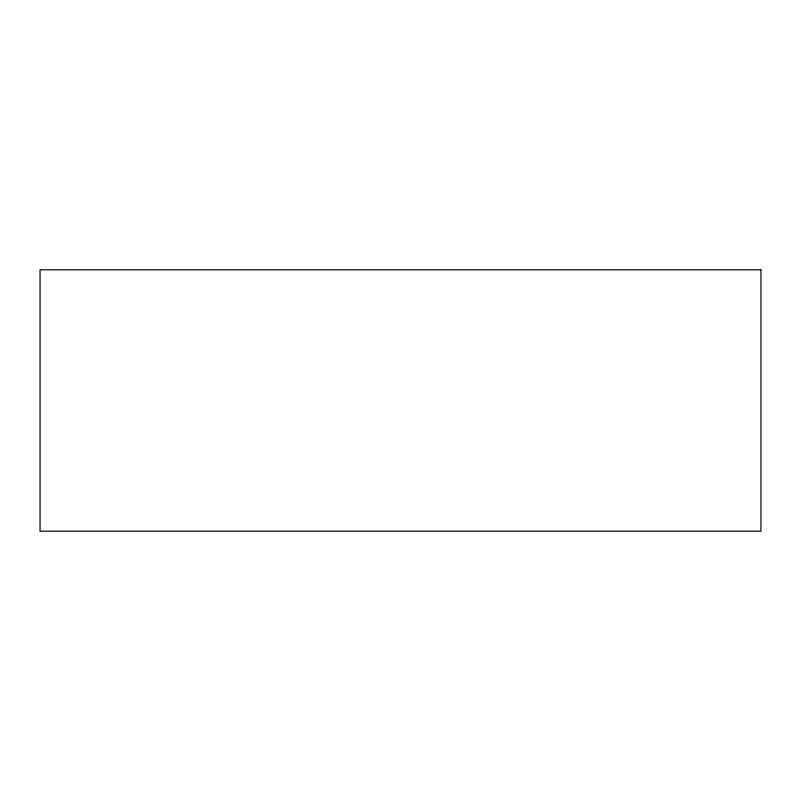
<?xml version="1.0" encoding="UTF-8"?>
<svg xmlns="http://www.w3.org/2000/svg" width="801" height="801" viewBox="0 0 801 801"><rect width="100%" height="100%" fill="white"/><g stroke="black" fill="none" stroke-linecap="round" stroke-linejoin="round"><path stroke-width="1.2" d="M760.95 269.837L40.05 269.837L40.05 531.163L760.95 531.163L760.95 269.837"/></g></svg>
